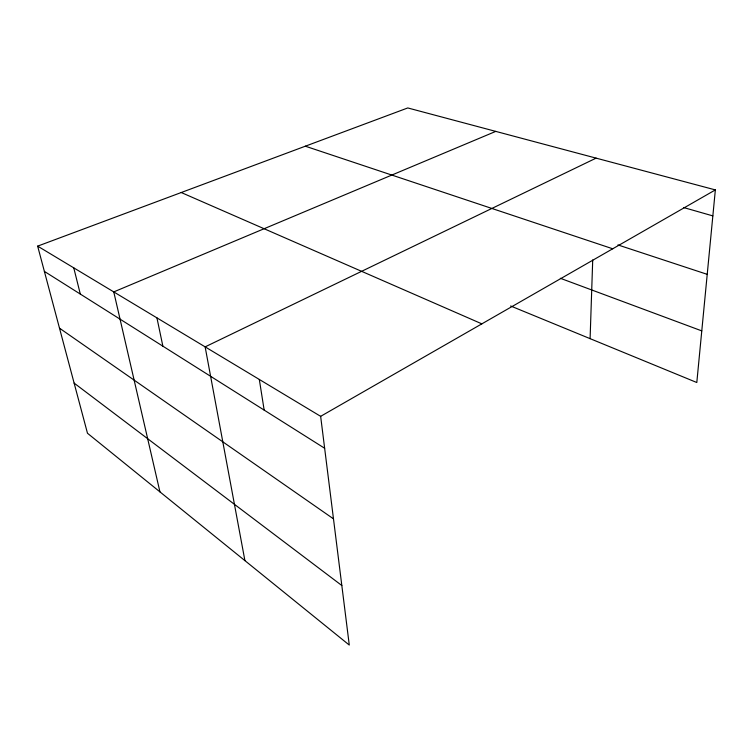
<?xml version="1.0" encoding="UTF-8"?>
<svg xmlns="http://www.w3.org/2000/svg" width="753" height="753" viewBox="0 0 753 753"><rect width="100%" height="100%" fill="white"/><g stroke="black" fill="none" stroke-linecap="round" stroke-linejoin="round"><path stroke-width="1.13" d="M590.098 338.652L592.715 259.954M37.65 246.137L320.646 416.334L349.279 645.057L87.48 433.257L37.65 246.137L407.778 107.943L715.35 189.907L696.807 382.515L510.628 305.982M320.646 416.334L715.35 189.907M596.103 158.13L205.136 346.869L244.913 560.627M495.775 131.389L113.759 291.91L159.947 491.888M683.828 207.602L712.846 215.895M617.921 244.923L707.218 274.346M305.332 146.195L612.716 248.782M560.354 278.29L701.777 330.887M181.238 192.523L481.854 323.856M44.371 271.391L324.647 448.27M59.496 328.176L333.475 518.845M74.123 383.108L341.824 585.514M73.766 267.852L80.307 294.065M156.935 317.879L162.874 346.173M259.314 379.446L264.162 410.093"/></g></svg>
